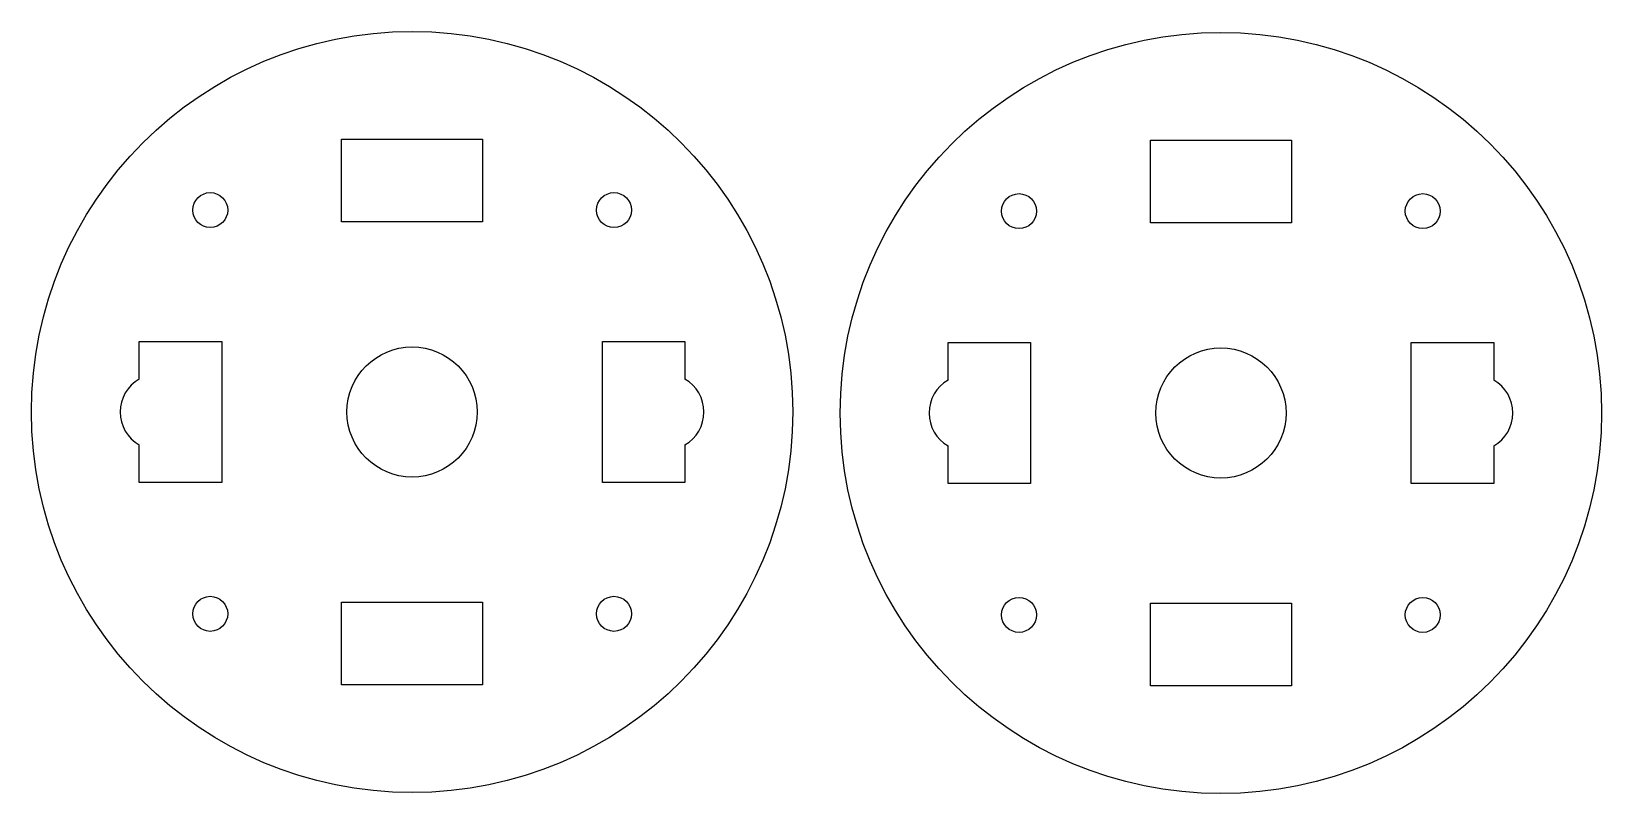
# Model space of a CAD drawing. Header units: inches. Extents: x 0.47 to 6.66, y 14.11 to 17.11.
import ezdxf

# ---------------------------------------------------------------- set-up
doc = ezdxf.new("R2010")
doc.units = ezdxf.units.IN
doc.header["$LTSCALE"] = 1.7325
doc.header["$MEASUREMENT"] = 0
doc.layers.get('0').update_dxf_attribs({"linetype": 'CONTINUOUS'})
doc.layers.add('02___PRT_ALL_AXES', color=7, linetype='CONTINUOUS')

msp = doc.modelspace()

# ---------------------------------------------------------------- linework, layer by layer
at = {"color": 1, "linetype": 'CONTINUOUS'}
for p, q in [((1.6961, 16.3623), (1.6961, 16.6873)), ((1.6961, 16.6873), (2.2511, 16.6873)), ((2.2511, 16.6873), (2.2511, 16.3623)), ((4.8831, 16.3583), (4.8831, 16.6833)), ((4.8831, 16.6833), (5.4381, 16.6833)), ((5.4381, 16.6833), (5.4381, 16.3583)), ((2.2511, 16.3623), (1.6961, 16.3623)), ((5.4381, 16.3583), (4.8831, 16.3583)), ((0.8986, 15.7422), (0.8986, 15.8898)), ((0.8986, 15.8898), (1.2236, 15.8898)), ((1.2236, 15.8898), (1.2236, 15.3348)), ((2.7236, 15.8898), (3.0486, 15.8898)), ((2.7236, 15.3348), (2.7236, 15.8898)), ((3.0486, 15.8898), (3.0486, 15.7422)), ((4.0856, 15.7382), (4.0856, 15.8858)), ((4.0856, 15.8858), (4.4106, 15.8858)), ((4.4106, 15.8858), (4.4106, 15.3308)), ((5.9106, 15.8858), (6.2356, 15.8858)), ((5.9106, 15.3308), (5.9106, 15.8858)), ((6.2356, 15.8858), (6.2356, 15.7382)), ((0.8986, 15.3348), (0.8986, 15.4823)), ((3.0486, 15.4823), (3.0486, 15.3348)), ((4.0856, 15.3308), (4.0856, 15.4784)), ((6.2356, 15.4784), (6.2356, 15.3308)), ((1.2236, 15.3348), (0.8986, 15.3348)), ((3.0486, 15.3348), (2.7236, 15.3348)), ((4.4106, 15.3308), (4.0856, 15.3308)), ((6.2356, 15.3308), (5.9106, 15.3308)), ((1.6961, 14.8623), (2.2511, 14.8623)), ((1.6961, 14.5373), (1.6961, 14.8623)), ((2.2511, 14.8623), (2.2511, 14.5373)), ((4.8831, 14.8583), (5.4381, 14.8583)), ((4.8831, 14.5333), (4.8831, 14.8583)), ((5.4381, 14.8583), (5.4381, 14.5333)), ((2.2511, 14.5373), (1.6961, 14.5373)), ((5.4381, 14.5333), (4.8831, 14.5333))]:
    msp.add_line(p, q, dxfattribs=at)
for centre, radius in [((2.7691, 16.4078), 0.069), ((5.9561, 16.4038), 0.069), ((1.9736, 15.6123), 0.2565), ((5.1606, 15.6083), 0.2565)]:
    msp.add_circle(centre, radius, dxfattribs=at)
for centre, start, end in [((0.9736, 15.6123), 120, 240), ((2.9736, 15.6123), 300, 60), ((4.1606, 15.6083), 120, 240), ((6.1606, 15.6083), 300, 60)]:
    msp.add_arc(centre, 0.15, start, end, dxfattribs=at)
at = {"layer": '02___PRT_ALL_AXES', "color": 1, "linetype": 'CONTINUOUS'}
for centre, radius in [((1.9736, 15.6123), 1.5), ((5.1606, 15.6083), 1.5), ((1.1781, 16.4078), 0.069), ((4.3651, 16.4038), 0.069), ((1.1781, 14.8168), 0.069), ((2.7691, 14.8168), 0.069), ((4.3651, 14.8128), 0.069), ((5.9561, 14.8128), 0.069)]:
    msp.add_circle(centre, radius, dxfattribs=at)

doc.saveas('drawing.dxf')
